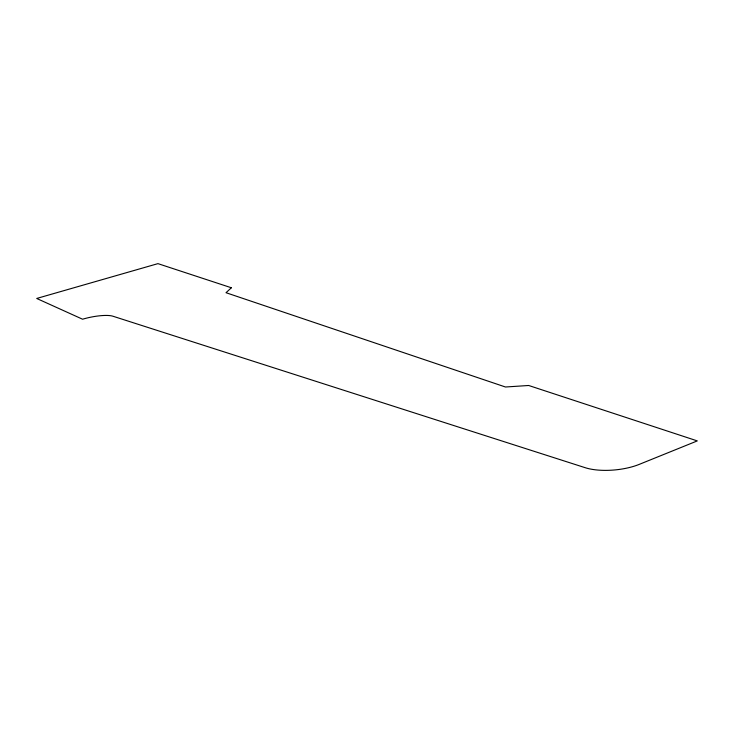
<?xml version="1.0" encoding="UTF-8"?>
<svg xmlns="http://www.w3.org/2000/svg" width="734" height="734" viewBox="0 0 734 734"><rect width="100%" height="100%" fill="white"/><g stroke="black" fill="none" stroke-linecap="round" stroke-linejoin="round"><path stroke-width="1.1" d="M231.375 287.765L226.008 292.71L505.469 387.002L528.691 385.488L697.3 440.905L639.167 464.411A39.15 14.588 -5.5 0 1 585.255 467.714L112.917 316.216A24.699 6.065 -12 0 0 82.575 319.217L36.7 298.463L157.948 263.634L231.375 287.765"/></g></svg>
